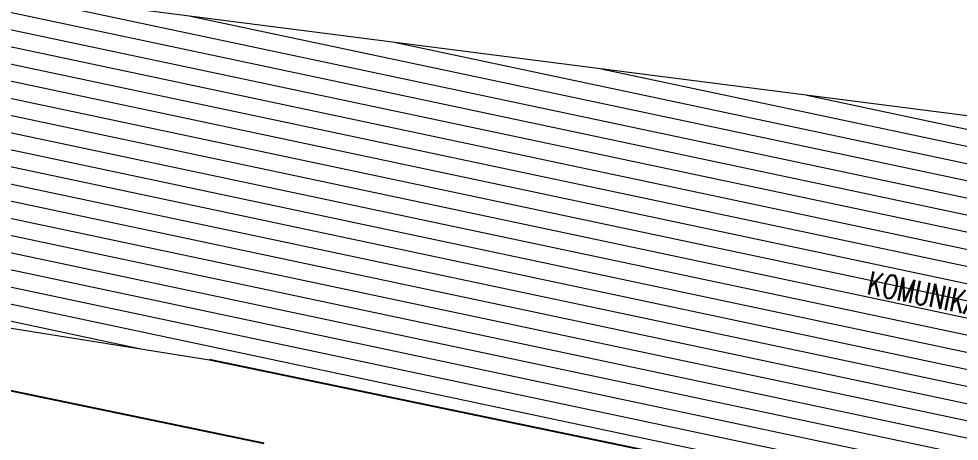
# Model space of a CAD drawing. Header units: metres. Extents: x -45 to 1930, y -347 to 488.
# Drawn here: x 272.22 to 288.23, y -6.42 to 0.77 of the extents above; entities that cross this region are included whole.
import ezdxf

# ---------------------------------------------------------------- set-up
doc = ezdxf.new("R2010")
doc.units = ezdxf.units.M
for name, color, linetype in [('01_PODKLAD_HRANICE_1', 70, 'Continuous'), ('01_SLABE', 7, 'Continuous'), ('popis', 6, 'Continuous'), ('SRAFY-TERÉN', 252, 'Continuous')]:
    doc.layers.add(name, color=color, linetype=linetype)
doc.layers.add('FLOATINGWINDOWS', color=2, linetype='Continuous', plot=False)
doc.styles.add('ROMANS', font='romans.shx', dxfattribs={"width": 0.7})

msp = doc.modelspace()

# ---------------------------------------------------------------- hatches: boundary and pattern name
at = {"layer": 'SRAFY-TERÉN', "linetype": 'Continuous', "lineweight": 0}
h = msp.add_hatch(dxfattribs=at)
h.set_pattern_fill('LINE', color=256, scale=0.09, style=0)
h.set_pattern_definition([(168.0391, (304.22432, -12.3569), (-0.05922, -0.2795462), [])])
h.paths.add_polyline_path([(303.312269, 29.458778), (298.843096, 28.696491), (303.61202, -1.069012), (301.334502, -3.57337), (288.45398, -0.893528), (273.133702, 1.072327), (242.917715, 3.550093), (240.14514, -0.738886), (249.59818, -0.90231), (275.466456, -5.035217), (288.409771, -7.72788), (300.143825, -10.169195), (304.504177, -11.076626), (305.329654, -11.324228), (306.018546, -11.66078), (306.720515, -12.159143), (307.312913, -12.754182), (307.801345, -13.446701), (308.160694, -14.197933), (313.494051, -27.997757), (322.92156, -46.932394), (336.426956, -72.788458), (341.517465, -69.656974), (327.363241, -44.410246), (318.165647, -25.937381), (309.702333, -4.038936), (306.107983, 14.889136)])

# ---------------------------------------------------------------- linework, layer by layer
at = {"layer": '01_PODKLAD_HRANICE_1'}
msp.add_line((276.396756, -6.461814), (249.59818, -0.90231), dxfattribs=at)
at = {"layer": '01_SLABE'}
msp.add_line((288.409771, -7.72788), (275.466456, -5.035217), dxfattribs=at)
at = {"layer": 'FLOATINGWINDOWS', "linetype": 'Continuous', "lineweight": 0, "flags": 128}
for points in [[(327.363241, -44.410246), (318.165647, -25.937381), (309.702333, -4.038936), (306.107983, 14.889136), (303.312269, 29.458778), (298.843096, 28.696491), (303.61202, -1.069012), (301.334502, -3.57337), (288.45398, -0.893528), (273.133702, 1.072327), (242.917715, 3.550093)], [(249.59818, -0.90231), (275.466456, -5.035217), (288.409771, -7.72788), (300.143825, -10.169195), (304.504177, -11.076626), (304.504177, -11.076626), (305.329654, -11.324228), (306.018546, -11.66078), (306.720515, -12.159143), (307.312913, -12.754182), (307.801345, -13.446701), (308.160694, -14.197933), (313.494051, -27.997757), (322.92156, -46.932394)]]:
    msp.add_lwpolyline(points, dxfattribs=at)

# ---------------------------------------------------------------- texts
at = {"layer": 'popis', "linetype": 'Continuous', "lineweight": 0, "insert": (286.722662, -3.522098), "char_height": 0.4, "width": 5.62199356, "attachment_point": 1, "rotation": 348.4843748, "style": 'ROMANS'}
msp.add_mtext('KOMUNIKACE', dxfattribs=at)

doc.saveas('drawing.dxf')
